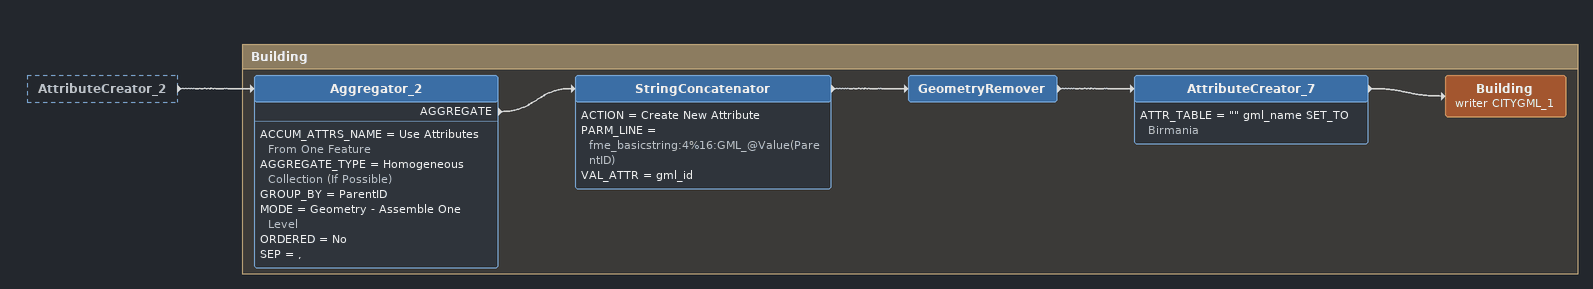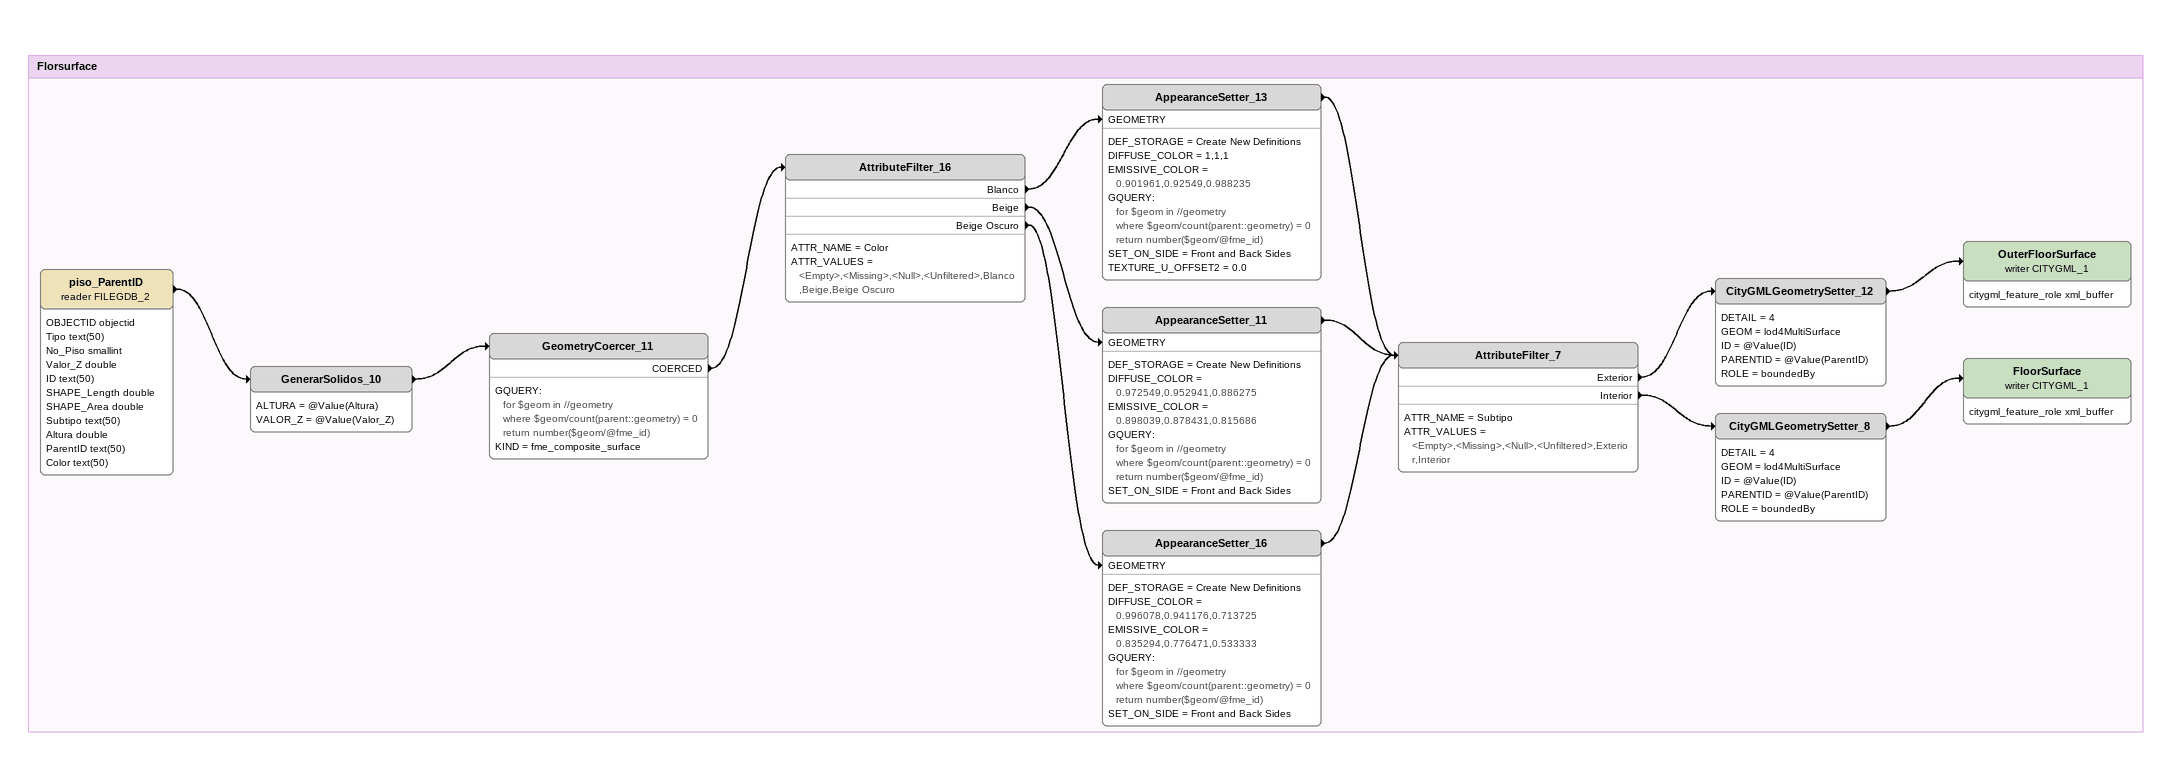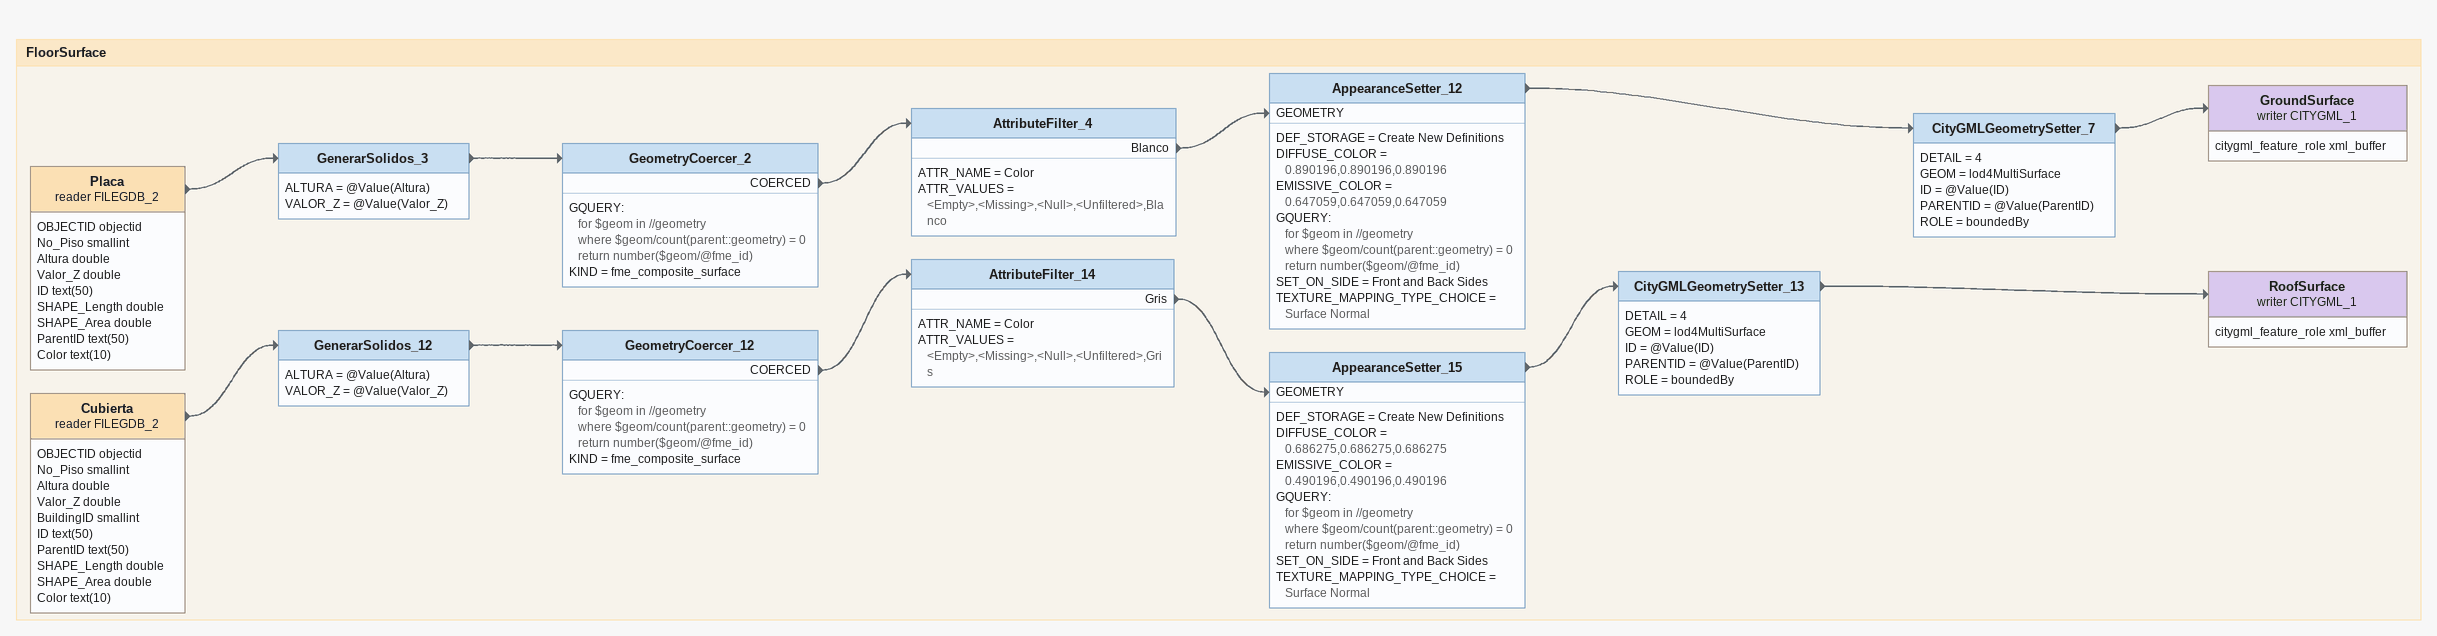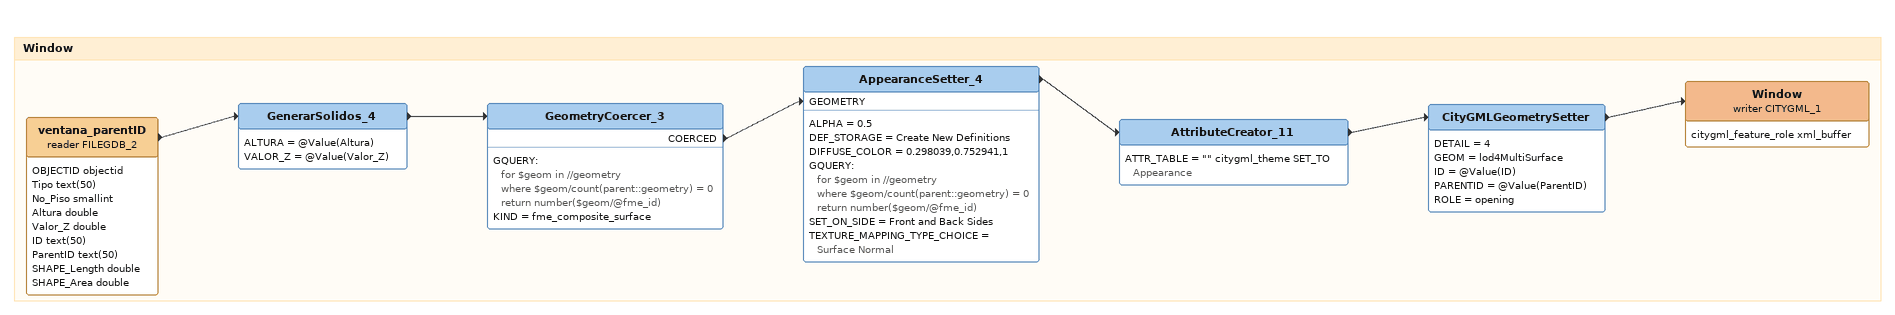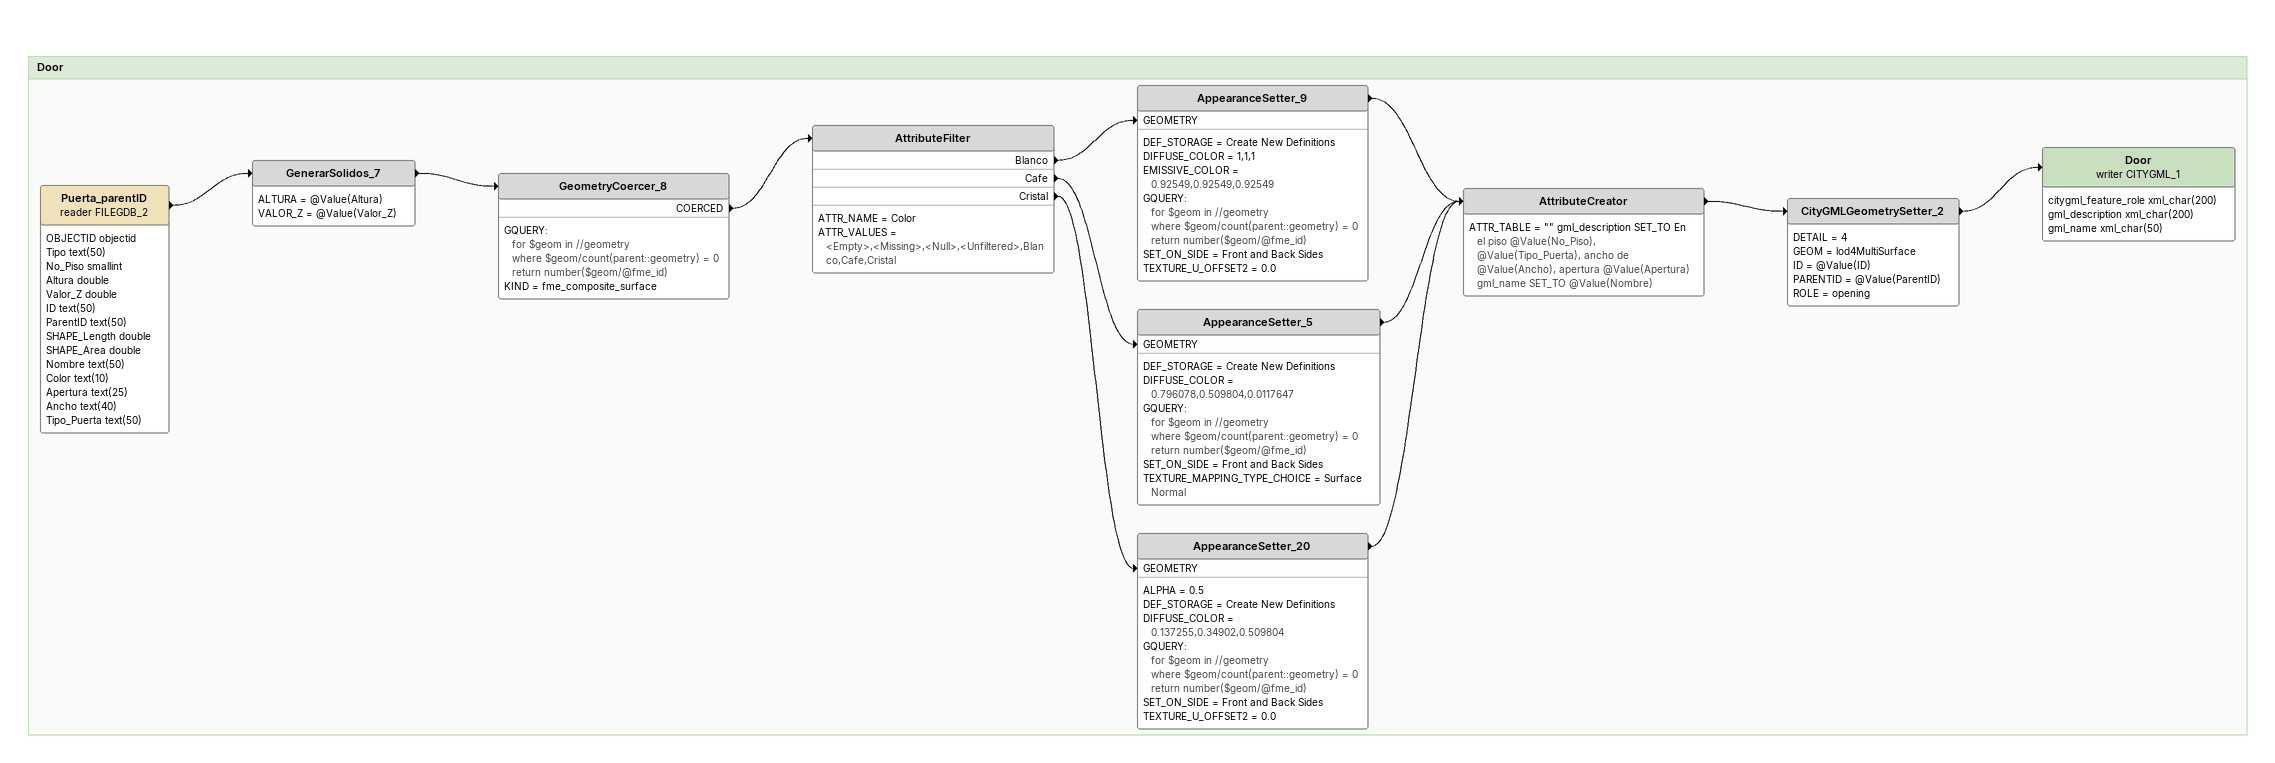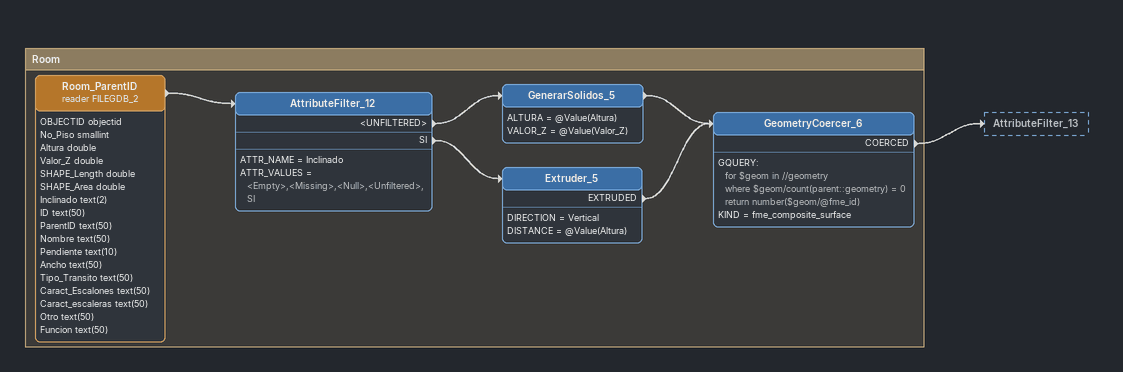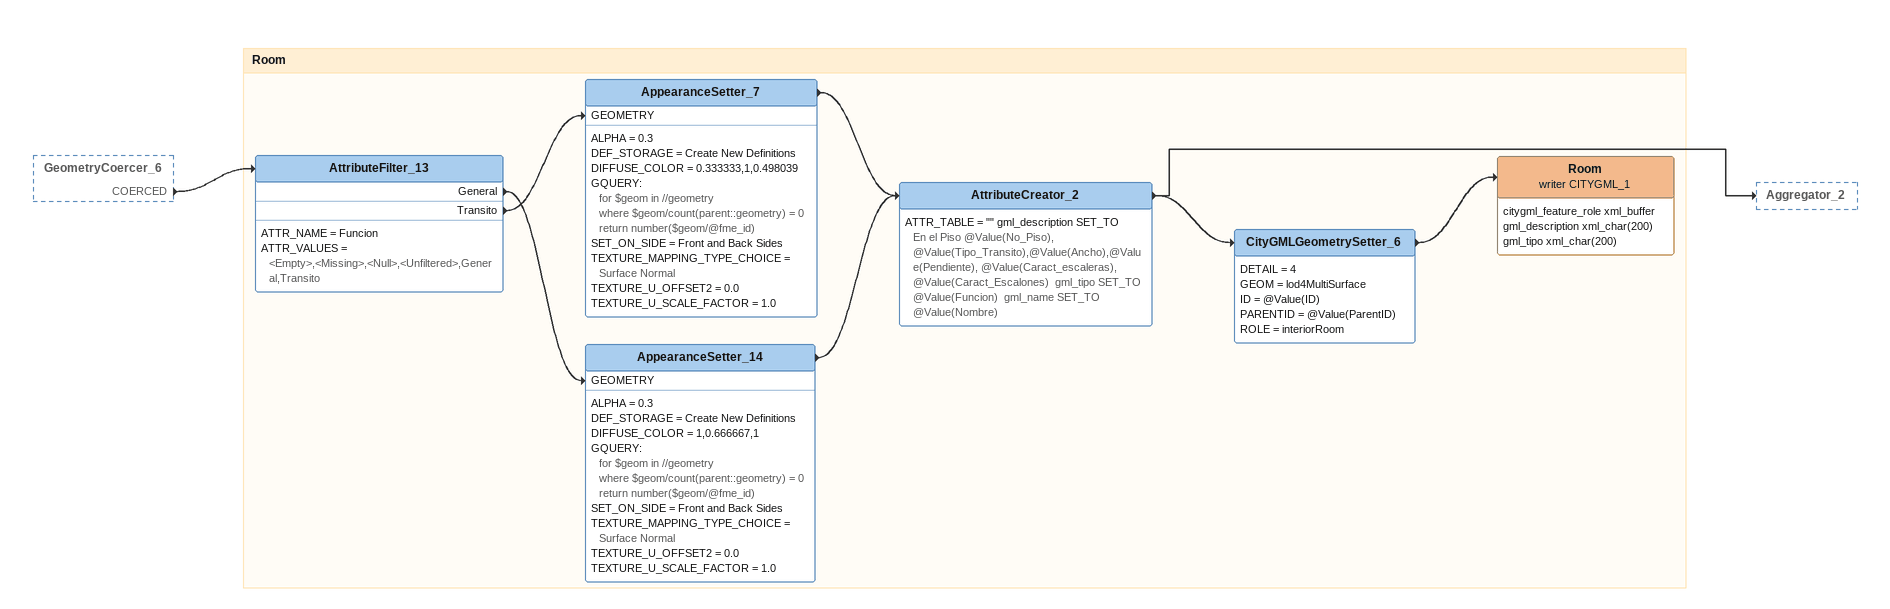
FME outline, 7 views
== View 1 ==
AttributeCreator_2 [outside]
    -> Aggregator_2

Bookmark: Building
Aggregator_2
    ACCUM_ATTRS_NAME = Use Attributes From One Feature
    AGGREGATE_TYPE = Homogeneous Collection (If Possible)
    GROUP_BY = ParentID
    MODE = Geometry - Assemble One Level
    ORDERED = No
    SEP = ,
    AGGREGATE -> StringConcatenator
StringConcatenator
    ACTION = Create New Attribute
    PARM_LINE = fme_basicstring:4%16:GML_@Value(ParentID)
    VAL_ATTR = gml_id
    -> GeometryRemover
GeometryRemover
    -> AttributeCreator_7
AttributeCreator_7
    ATTR_TABLE = "" gml_name SET_TO Birmania
    -> Building (writer CITYGML_1)
Building (writer CITYGML_1)

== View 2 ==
Bookmark: Florsurface
piso_ParentID (reader FILEGDB_2)
    attributes: OBJECTID objectid, Tipo text(50), No_Piso smallint, Valor_Z double, ID text(50), SHAPE_Length double, SHAPE_Area double, Subtipo text(50), Altura double, ParentID text(50), Color text(50)
    -> GenerarSolidos_10
GenerarSolidos_10
    ALTURA = @Value(Altura)
    VALOR_Z = @Value(Valor_Z)
    -> GeometryCoercer_11
GeometryCoercer_11
    GQUERY:
      for $geom in //geometry
      where $geom/count(parent::geometry) = 0
      return number($geom/@fme_id)
    KIND = fme_composite_surface
    COERCED -> AttributeFilter_16
AttributeFilter_16
    ATTR_NAME = Color
    ATTR_VALUES = <Empty>,<Missing>,<Null>,<Unfiltered>,Blanco,Beige,Beige Oscuro
    Blanco -> AppearanceSetter_13 [GEOMETRY]
    Beige -> AppearanceSetter_11 [GEOMETRY]
    Beige Oscuro -> AppearanceSetter_16 [GEOMETRY]
AppearanceSetter_13
    DEF_STORAGE = Create New Definitions
    DIFFUSE_COLOR = 1,1,1
    EMISSIVE_COLOR = 0.901961,0.92549,0.988235
    GQUERY:
      for $geom in //geometry
      where $geom/count(parent::geometry) = 0
      return number($geom/@fme_id)
    SET_ON_SIDE = Front and Back Sides
    TEXTURE_U_OFFSET2 = 0.0
    -> AttributeFilter_7
AppearanceSetter_11
    DEF_STORAGE = Create New Definitions
    DIFFUSE_COLOR = 0.972549,0.952941,0.886275
    EMISSIVE_COLOR = 0.898039,0.878431,0.815686
    GQUERY:
      for $geom in //geometry
      where $geom/count(parent::geometry) = 0
      return number($geom/@fme_id)
    SET_ON_SIDE = Front and Back Sides
    -> AttributeFilter_7
AppearanceSetter_16
    DEF_STORAGE = Create New Definitions
    DIFFUSE_COLOR = 0.996078,0.941176,0.713725
    EMISSIVE_COLOR = 0.835294,0.776471,0.533333
    GQUERY:
      for $geom in //geometry
      where $geom/count(parent::geometry) = 0
      return number($geom/@fme_id)
    SET_ON_SIDE = Front and Back Sides
    -> AttributeFilter_7
AttributeFilter_7
    ATTR_NAME = Subtipo
    ATTR_VALUES = <Empty>,<Missing>,<Null>,<Unfiltered>,Exterior,Interior
    Exterior -> CityGMLGeometrySetter_12
    Interior -> CityGMLGeometrySetter_8
CityGMLGeometrySetter_12
    DETAIL = 4
    GEOM = lod4MultiSurface
    ID = @Value(ID)
    PARENTID = @Value(ParentID)
    ROLE = boundedBy
    -> OuterFloorSurface (writer CITYGML_1)
OuterFloorSurface (writer CITYGML_1)
    attributes: citygml_feature_role xml_buffer
CityGMLGeometrySetter_8
    DETAIL = 4
    GEOM = lod4MultiSurface
    ID = @Value(ID)
    PARENTID = @Value(ParentID)
    ROLE = boundedBy
    -> FloorSurface (writer CITYGML_1)
FloorSurface (writer CITYGML_1)
    attributes: citygml_feature_role xml_buffer

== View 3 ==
Bookmark: FloorSurface
Placa (reader FILEGDB_2)
    attributes: OBJECTID objectid, No_Piso smallint, Altura double, Valor_Z double, ID text(50), SHAPE_Length double, SHAPE_Area double, ParentID text(50), Color text(10)
    -> GenerarSolidos_3
GenerarSolidos_3
    ALTURA = @Value(Altura)
    VALOR_Z = @Value(Valor_Z)
    -> GeometryCoercer_2
GeometryCoercer_2
    GQUERY:
      for $geom in //geometry
      where $geom/count(parent::geometry) = 0
      return number($geom/@fme_id)
    KIND = fme_composite_surface
    COERCED -> AttributeFilter_4
AttributeFilter_4
    ATTR_NAME = Color
    ATTR_VALUES = <Empty>,<Missing>,<Null>,<Unfiltered>,Blanco
    Blanco -> AppearanceSetter_12 [GEOMETRY]
AppearanceSetter_12
    DEF_STORAGE = Create New Definitions
    DIFFUSE_COLOR = 0.890196,0.890196,0.890196
    EMISSIVE_COLOR = 0.647059,0.647059,0.647059
    GQUERY:
      for $geom in //geometry
      where $geom/count(parent::geometry) = 0
      return number($geom/@fme_id)
    SET_ON_SIDE = Front and Back Sides
    TEXTURE_MAPPING_TYPE_CHOICE = Surface Normal
    -> CityGMLGeometrySetter_7
CityGMLGeometrySetter_7
    DETAIL = 4
    GEOM = lod4MultiSurface
    ID = @Value(ID)
    PARENTID = @Value(ParentID)
    ROLE = boundedBy
    -> GroundSurface (writer CITYGML_1)
GroundSurface (writer CITYGML_1)
    attributes: citygml_feature_role xml_buffer
Cubierta (reader FILEGDB_2)
    attributes: OBJECTID objectid, No_Piso smallint, Altura double, Valor_Z double, BuildingID smallint, ID text(50), ParentID text(50), SHAPE_Length double, SHAPE_Area double, Color text(10)
    -> GenerarSolidos_12
GenerarSolidos_12
    ALTURA = @Value(Altura)
    VALOR_Z = @Value(Valor_Z)
    -> GeometryCoercer_12
GeometryCoercer_12
    GQUERY:
      for $geom in //geometry
      where $geom/count(parent::geometry) = 0
      return number($geom/@fme_id)
    KIND = fme_composite_surface
    COERCED -> AttributeFilter_14
AttributeFilter_14
    ATTR_NAME = Color
    ATTR_VALUES = <Empty>,<Missing>,<Null>,<Unfiltered>,Gris
    Gris -> AppearanceSetter_15 [GEOMETRY]
AppearanceSetter_15
    DEF_STORAGE = Create New Definitions
    DIFFUSE_COLOR = 0.686275,0.686275,0.686275
    EMISSIVE_COLOR = 0.490196,0.490196,0.490196
    GQUERY:
      for $geom in //geometry
      where $geom/count(parent::geometry) = 0
      return number($geom/@fme_id)
    SET_ON_SIDE = Front and Back Sides
    TEXTURE_MAPPING_TYPE_CHOICE = Surface Normal
    -> CityGMLGeometrySetter_13
CityGMLGeometrySetter_13
    DETAIL = 4
    GEOM = lod4MultiSurface
    ID = @Value(ID)
    PARENTID = @Value(ParentID)
    ROLE = boundedBy
    -> RoofSurface (writer CITYGML_1)
RoofSurface (writer CITYGML_1)
    attributes: citygml_feature_role xml_buffer

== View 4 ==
Bookmark: Window
ventana_parentID (reader FILEGDB_2)
    attributes: OBJECTID objectid, Tipo text(50), No_Piso smallint, Altura double, Valor_Z double, ID text(50), ParentID text(50), SHAPE_Length double, SHAPE_Area double
    -> GenerarSolidos_4
GenerarSolidos_4
    ALTURA = @Value(Altura)
    VALOR_Z = @Value(Valor_Z)
    -> GeometryCoercer_3
GeometryCoercer_3
    GQUERY:
      for $geom in //geometry
      where $geom/count(parent::geometry) = 0
      return number($geom/@fme_id)
    KIND = fme_composite_surface
    COERCED -> AppearanceSetter_4 [GEOMETRY]
AppearanceSetter_4
    ALPHA = 0.5
    DEF_STORAGE = Create New Definitions
    DIFFUSE_COLOR = 0.298039,0.752941,1
    GQUERY:
      for $geom in //geometry
      where $geom/count(parent::geometry) = 0
      return number($geom/@fme_id)
    SET_ON_SIDE = Front and Back Sides
    TEXTURE_MAPPING_TYPE_CHOICE = Surface Normal
    -> AttributeCreator_11
AttributeCreator_11
    ATTR_TABLE = "" citygml_theme SET_TO Appearance
    -> CityGMLGeometrySetter
CityGMLGeometrySetter
    DETAIL = 4
    GEOM = lod4MultiSurface
    ID = @Value(ID)
    PARENTID = @Value(ParentID)
    ROLE = opening
    -> Window (writer CITYGML_1)
Window (writer CITYGML_1)
    attributes: citygml_feature_role xml_buffer

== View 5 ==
Bookmark: Door
Puerta_parentID (reader FILEGDB_2)
    attributes: OBJECTID objectid, Tipo text(50), No_Piso smallint, Altura double, Valor_Z double, ID text(50), ParentID text(50), SHAPE_Length double, SHAPE_Area double, Nombre text(50), Color text(10), Apertura text(25), Ancho text(40), Tipo_Puerta text(50)
    -> GenerarSolidos_7
GenerarSolidos_7
    ALTURA = @Value(Altura)
    VALOR_Z = @Value(Valor_Z)
    -> GeometryCoercer_8
GeometryCoercer_8
    GQUERY:
      for $geom in //geometry
      where $geom/count(parent::geometry) = 0
      return number($geom/@fme_id)
    KIND = fme_composite_surface
    COERCED -> AttributeFilter
AttributeFilter
    ATTR_NAME = Color
    ATTR_VALUES = <Empty>,<Missing>,<Null>,<Unfiltered>,Blanco,Cafe,Cristal
    Blanco -> AppearanceSetter_9 [GEOMETRY]
    Cafe -> AppearanceSetter_5 [GEOMETRY]
    Cristal -> AppearanceSetter_20 [GEOMETRY]
AppearanceSetter_9
    DEF_STORAGE = Create New Definitions
    DIFFUSE_COLOR = 1,1,1
    EMISSIVE_COLOR = 0.92549,0.92549,0.92549
    GQUERY:
      for $geom in //geometry
      where $geom/count(parent::geometry) = 0
      return number($geom/@fme_id)
    SET_ON_SIDE = Front and Back Sides
    TEXTURE_U_OFFSET2 = 0.0
    -> AttributeCreator
AppearanceSetter_5
    DEF_STORAGE = Create New Definitions
    DIFFUSE_COLOR = 0.796078,0.509804,0.0117647
    GQUERY:
      for $geom in //geometry
      where $geom/count(parent::geometry) = 0
      return number($geom/@fme_id)
    SET_ON_SIDE = Front and Back Sides
    TEXTURE_MAPPING_TYPE_CHOICE = Surface Normal
    -> AttributeCreator
AppearanceSetter_20
    ALPHA = 0.5
    DEF_STORAGE = Create New Definitions
    DIFFUSE_COLOR = 0.137255,0.34902,0.509804
    GQUERY:
      for $geom in //geometry
      where $geom/count(parent::geometry) = 0
      return number($geom/@fme_id)
    SET_ON_SIDE = Front and Back Sides
    TEXTURE_U_OFFSET2 = 0.0
    -> AttributeCreator
AttributeCreator
    ATTR_TABLE = "" gml_description SET_TO En el piso @Value(No_Piso), @Value(Tipo_Puerta), ancho de @Value(Ancho), apertura @Value(Apertura)  gml_name SET_TO @Value(Nombre)
    -> CityGMLGeometrySetter_2
CityGMLGeometrySetter_2
    DETAIL = 4
    GEOM = lod4MultiSurface
    ID = @Value(ID)
    PARENTID = @Value(ParentID)
    ROLE = opening
    -> Door (writer CITYGML_1)
Door (writer CITYGML_1)
    attributes: citygml_feature_role xml_char(200), gml_description xml_char(200), gml_name xml_char(50)

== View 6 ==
Bookmark: Room
Room_ParentID (reader FILEGDB_2)
    attributes: OBJECTID objectid, No_Piso smallint, Altura double, Valor_Z double, SHAPE_Length double, SHAPE_Area double, Inclinado text(2), ID text(50), ParentID text(50), Nombre text(50), Pendiente text(10), Ancho text(50), Tipo_Transito text(50), Caract_Escalones text(50), Caract_escaleras text(50), Otro text(50), Funcion text(50)
    -> AttributeFilter_12
AttributeFilter_12
    ATTR_NAME = Inclinado
    ATTR_VALUES = <Empty>,<Missing>,<Null>,<Unfiltered>,SI
    <UNFILTERED> -> GenerarSolidos_5
    SI -> Extruder_5
GenerarSolidos_5
    ALTURA = @Value(Altura)
    VALOR_Z = @Value(Valor_Z)
    -> GeometryCoercer_6
Extruder_5
    DIRECTION = Vertical
    DISTANCE = @Value(Altura)
    EXTRUDED -> GeometryCoercer_6
GeometryCoercer_6
    GQUERY:
      for $geom in //geometry
      where $geom/count(parent::geometry) = 0
      return number($geom/@fme_id)
    KIND = fme_composite_surface
    COERCED -> AttributeFilter_13

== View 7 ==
GeometryCoercer_6 [outside]
    COERCED -> AttributeFilter_13

Bookmark: Room
AttributeFilter_13
    ATTR_NAME = Funcion
    ATTR_VALUES = <Empty>,<Missing>,<Null>,<Unfiltered>,General,Transito
    General -> AppearanceSetter_14 [GEOMETRY]
    Transito -> AppearanceSetter_7 [GEOMETRY]
AppearanceSetter_7
    ALPHA = 0.3
    DEF_STORAGE = Create New Definitions
    DIFFUSE_COLOR = 0.333333,1,0.498039
    GQUERY:
      for $geom in //geometry
      where $geom/count(parent::geometry) = 0
      return number($geom/@fme_id)
    SET_ON_SIDE = Front and Back Sides
    TEXTURE_MAPPING_TYPE_CHOICE = Surface Normal
    TEXTURE_U_OFFSET2 = 0.0
    TEXTURE_U_SCALE_FACTOR = 1.0
    -> AttributeCreator_2
AppearanceSetter_14
    ALPHA = 0.3
    DEF_STORAGE = Create New Definitions
    DIFFUSE_COLOR = 1,0.666667,1
    GQUERY:
      for $geom in //geometry
      where $geom/count(parent::geometry) = 0
      return number($geom/@fme_id)
    SET_ON_SIDE = Front and Back Sides
    TEXTURE_MAPPING_TYPE_CHOICE = Surface Normal
    TEXTURE_U_OFFSET2 = 0.0
    TEXTURE_U_SCALE_FACTOR = 1.0
    -> AttributeCreator_2
AttributeCreator_2
    ATTR_TABLE = "" gml_description SET_TO En el Piso @Value(No_Piso), @Value(Tipo_Transito),@Value(Ancho),@Value(Pendiente), @Value(Caract_escaleras), @Value(Caract_Escalones)  gml_tipo SET_TO @Value(Funcion)  gml_name SET_TO @Value(Nombre)
    -> CityGMLGeometrySetter_6
    -> Aggregator_2
CityGMLGeometrySetter_6
    DETAIL = 4
    GEOM = lod4MultiSurface
    ID = @Value(ID)
    PARENTID = @Value(ParentID)
    ROLE = interiorRoom
    -> Room (writer CITYGML_1)
Room (writer CITYGML_1)
    attributes: citygml_feature_role xml_buffer, gml_description xml_char(200), gml_tipo xml_char(200)
